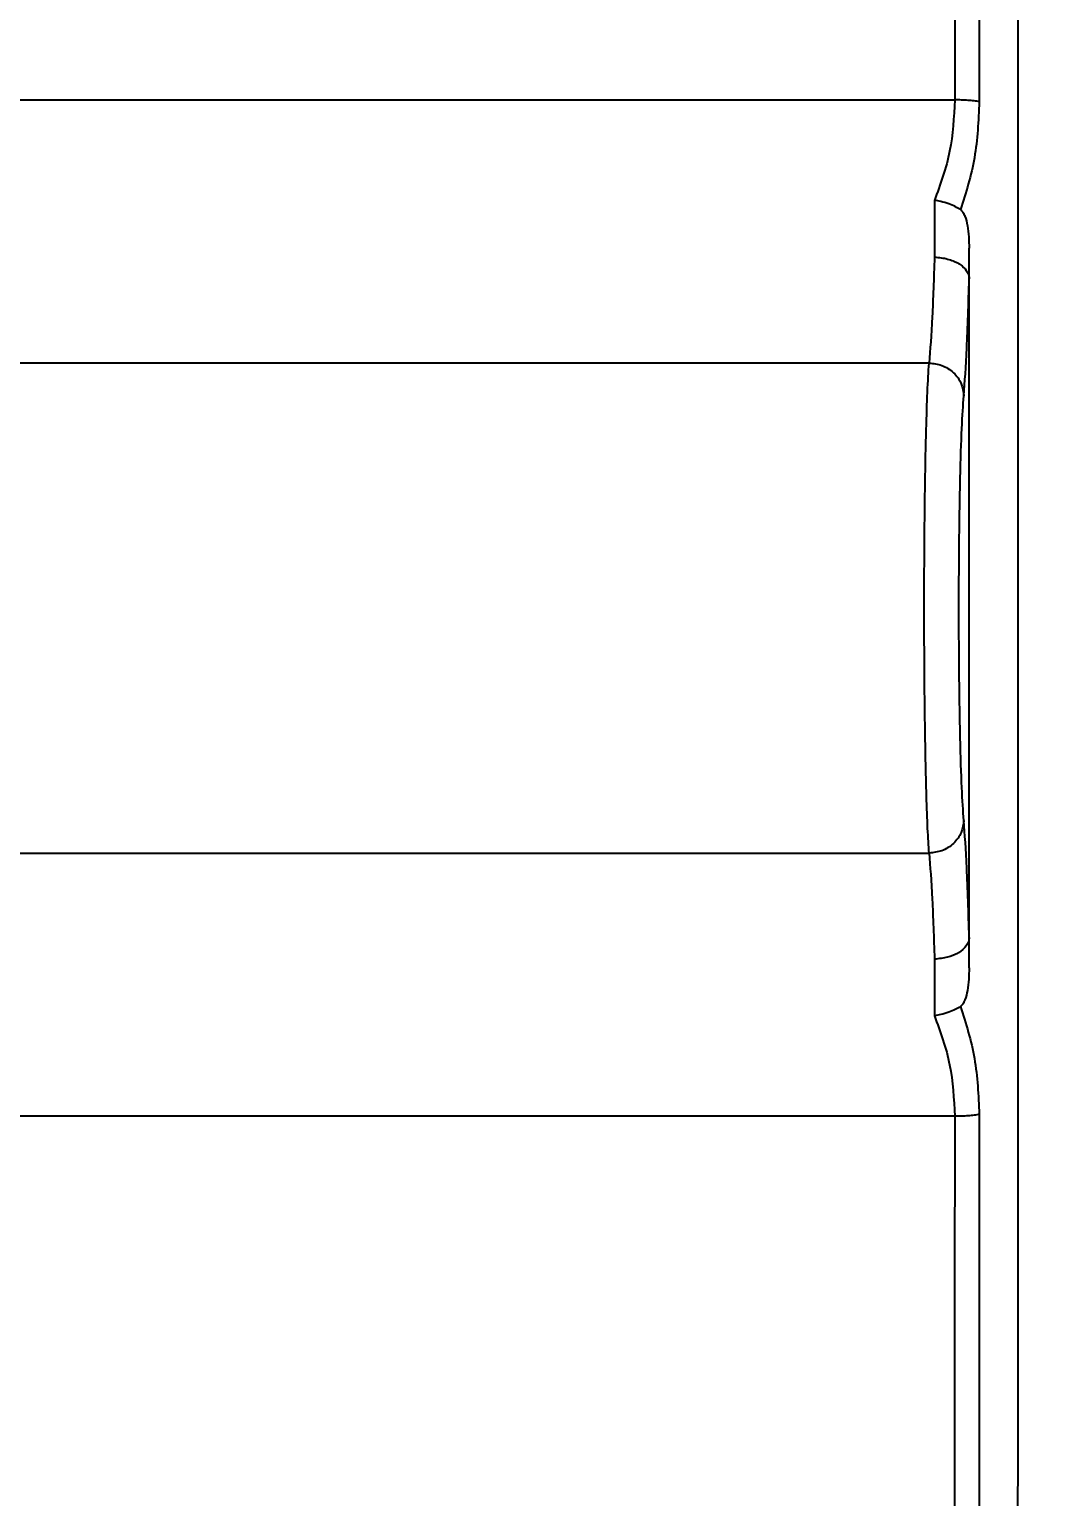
# Model space of a CAD drawing. Header units: millimetres. Extents: x 2126 to 3741, y 477 to 1658.
# Drawn here: x 2318.23 to 2347.35, y 863.77 to 905.98 of the extents above; entities that cross this region are included whole.
import ezdxf

# ---------------------------------------------------------------- set-up
doc = ezdxf.new("R2010")
doc.units = ezdxf.units.MM
doc.layers.add('AM_5', color=3, linetype='Continuous', lineweight=25)
doc.styles.add('SLDTEXTSTYLE1', font='txt.shx', dxfattribs={"width": 0.7, "bigfont": 'gbcbig.shx'})
doc.dimstyles.new('SLDDIMSTYLE12$0', dxfattribs={"dimtxt": 12, "dimasz": 10, "dimexe": 0, "dimexo": 0.0625, "dimgap": 0.875, "dimtad": 1, "dimdec": 1, "dimlfac": 1.8, "dimrnd": 1e-09, "dimzin": 12, "dimdsep": 46, "dimtxsty": 'SLDTEXTSTYLE1', "dimcen": 0.09, "dimdle": 8.16, "dimclrd": 3, "dimclre": 3, "dimadec": 0, "dimazin": 3, "dimtfac": 1, "dimtdec": 1, "dimtofl": 0, "dimtmove": 0, "dimatfit": 3, "dimfxl": 0, "dimfrac": 2, "dimtolj": 1, "dimlwd": 5, "dimlwe": 5, "dimarcsym": 0})

# ---------------------------------------------------------------- blocks, each defined once
blk = doc.blocks.new('*D25')
at = {"layer": 'AM_5', "color": 3, "linetype": 'Continuous', "lineweight": 5, "transparency": 16777216}
for p, q in [((2289.115, 935.379), (2289.115, 1077.627)), ((2520.727, 1077.627), (2299.115, 1077.627))]:
    blk.add_line(p, q, dxfattribs=at)
at = {"layer": 'AM_5', "color": 3, "lineweight": 5, "transparency": 16777216}
blk.add_line((2530.727, 889.633), (2530.727, 1077.627), dxfattribs=at)
at = {"layer": 'AM_5', "color": 3, "transparency": 16777216}
for points in [[(2299.115, 1079.293), (2299.115, 1075.96), (2289.115, 1077.627)], [(2520.727, 1079.293), (2520.727, 1075.96), (2530.727, 1077.627)]]:
    blk.add_solid(points, dxfattribs=at)
at = {"layer": 'Defpoints', "color": 0, "transparency": 16777216}
for p in [(2289.115, 1077.627), (2289.115, 935.316), (2530.727, 889.571)]:
    blk.add_point(p, dxfattribs=at)
at = {"layer": 'AM_5', "color": 0, "transparency": 16777216, "insert": (2356.397, 1084.502), "char_height": 12, "attachment_point": 5, "style": 'SLDTEXTSTYLE1'}
blk.add_mtext('\\A1;245', dxfattribs=at)

msp = doc.modelspace()

# ---------------------------------------------------------------- linework, layer by layer
at = {"color": 7, "linetype": 'Continuous', "lineweight": 25}
for p, q in [((2313.423, 903.946), (2344.851, 903.946)), ((2345.268, 889.329), (2345.268, 898.803)), ((2344.113, 896.377), (2310.279, 896.377)), ((2345.268, 879.855), (2345.268, 889.329)), ((2310.279, 882.281), (2344.113, 882.281)), ((2344.851, 874.711), (2310.423, 874.711))]:
    msp.add_line(p, q, dxfattribs=at)
at = {"color": 7, "linetype": 'Continuous', "lineweight": 25, "flags": 128}
for points in [[(2344.714, 967.982), (2344.725, 966.83), (2344.736, 965.332), (2344.747, 963.494), (2344.757, 961.325), (2344.767, 958.834), (2344.777, 956.033), (2344.786, 952.933), (2344.795, 949.55), (2344.803, 945.898), (2344.811, 941.992), (2344.818, 937.852), (2344.825, 933.495), (2344.831, 928.94), (2344.836, 924.209), (2344.841, 919.322), (2344.845, 914.301), (2344.848, 909.168), (2344.851, 903.946)], [(2345.421, 967.694), (2345.432, 966.547), (2345.443, 965.054), (2345.453, 963.222), (2345.464, 961.061), (2345.474, 958.579), (2345.484, 955.788), (2345.493, 952.701), (2345.502, 949.329), (2345.51, 945.69), (2345.518, 941.8), (2345.525, 937.674), (2345.532, 933.333), (2345.538, 928.795), (2345.543, 924.081), (2345.548, 919.212), (2345.552, 914.209), (2345.555, 909.095), (2345.557, 903.893)], [(2346.668, 861.55), (2346.672, 866.582), (2346.675, 871.718), (2346.677, 876.935), (2346.678, 882.209), (2346.679, 887.515), (2346.679, 892.829), (2346.678, 898.128), (2346.676, 903.386), (2346.674, 908.58)], [(2344.851, 874.711), (2344.848, 869.49), (2344.845, 864.357), (2344.841, 859.336), (2344.836, 854.449), (2344.831, 849.717), (2344.825, 845.163), (2344.818, 840.806), (2344.811, 836.666), (2344.803, 832.76), (2344.795, 829.108), (2344.786, 825.725), (2344.777, 822.625), (2344.767, 819.824), (2344.757, 817.333), (2344.747, 815.164), (2344.736, 813.326), (2344.725, 811.828), (2344.714, 810.676)], [(2345.557, 874.765), (2345.555, 869.563), (2345.552, 864.449), (2345.548, 859.446), (2345.543, 854.577), (2345.538, 849.862), (2345.532, 845.325), (2345.525, 840.984), (2345.518, 836.858), (2345.51, 832.968), (2345.502, 829.329), (2345.493, 825.958), (2345.484, 822.87), (2345.474, 820.079), (2345.464, 817.597), (2345.453, 815.436), (2345.443, 813.605), (2345.432, 812.112), (2345.421, 810.964)]]:
    msp.add_lwpolyline(points, dxfattribs=at)
at = {"color": 7, "linetype": 'Continuous', "lineweight": 25}
for centre, radius, start, end in [((5021.316, 904.069), 2677.051, 180.064479, 180.099302), ((5021.752, 874.588), 2677.487, 179.900697, 179.935518)]:
    msp.add_arc(centre, radius, start, end, dxfattribs=at)
for points, knots in [([(2344.851, 903.946), (2344.824, 903.444), (2344.77, 902.417), (2344.437, 901.516), (2344.267, 901.056)], [0, 0, 0, 0, 0.4884898, 1, 1, 1, 1]), ([(2345.557, 903.893), (2345.532, 903.347), (2345.483, 902.253), (2345.17, 901.278), (2345.014, 900.79)], [0, 0, 0, 0, 0.4993475, 1, 1, 1, 1]), ([(2345.014, 900.79), (2344.966, 900.82), (2344.866, 900.881), (2344.675, 900.959), (2344.47, 901.022), (2344.329, 901.046), (2344.267, 901.056)], [0, 0, 0, 0, 0.2394339, 0.4971445, 0.7778459, 1, 1, 1, 1]), ([(2345.014, 900.79), (2345.038, 900.768), (2345.092, 900.719), (2345.165, 900.557), (2345.251, 900.209), (2345.26, 899.896), (2345.266, 899.679)], [0, 0, 0, 0, 0.098107, 0.21567, 0.454608, 1, 1, 1, 1]), ([(2344.269, 899.429), (2344.248, 898.815), (2344.204, 897.503), (2344.145, 896.768), (2344.113, 896.377)], [0, 0, 0, 0, 0.468316, 1, 1, 1, 1]), ([(2344.269, 899.429), (2344.397, 899.414), (2344.585, 899.392), (2344.76, 899.334), (2344.867, 899.291), (2344.938, 899.258), (2345.069, 899.173), (2345.176, 899.065), (2345.253, 898.928), (2345.263, 898.845), (2345.268, 898.803)], [0, 0, 0, 0, 0.244887, 0.361345, 0.377678, 0.492933, 0.536162, 0.741629, 0.867487, 1, 1, 1, 1]), ([(2345.268, 898.803), (2345.267, 898.939), (2345.267, 899.137), (2345.267, 899.41), (2345.266, 899.558), (2345.266, 899.644), (2345.266, 899.669), (2345.266, 899.676), (2345.266, 899.679)], [0, 0, 0, 0, 0.485398, 0.709453, 0.919202, 0.97572, 0.991889, 1, 1, 1, 1]), ([(2345.112, 895.437), (2345.142, 895.843), (2345.201, 896.651), (2345.246, 898.088), (2345.268, 898.803)], [0, 0, 0, 0, 0.5023751, 1, 1, 1, 1]), ([(2344.113, 882.281), (2344.099, 882.498), (2344.072, 882.919), (2344.029, 884.153), (2343.99, 886.038), (2343.971, 888.624), (2343.976, 890.994), (2343.998, 892.971), (2344.028, 894.437), (2344.067, 895.643), (2344.097, 896.122), (2344.113, 896.377)], [0, 0, 0, 0, 0.088859, 0.171995, 0.32047, 0.462481, 0.603147, 0.703171, 0.80801, 0.898186, 1, 1, 1, 1]), ([(2344.113, 896.377), (2344.238, 896.363), (2344.43, 896.342), (2344.661, 896.224), (2344.821, 896.102), (2344.949, 895.952), (2345.075, 895.735), (2345.097, 895.554), (2345.112, 895.437)], [0, 0, 0, 0, 0.239617, 0.368463, 0.499999, 0.631535, 0.760382, 1, 1, 1, 1]), ([(2345.112, 883.221), (2345.092, 883.503), (2345.053, 884.066), (2345.007, 885.552), (2344.978, 887.347), (2344.968, 889.335), (2344.978, 891.322), (2345.008, 893.113), (2345.053, 894.594), (2345.092, 895.156), (2345.112, 895.437)], [0, 0, 0, 0, 0.125138, 0.250256, 0.375373, 0.50043, 0.625397, 0.750284, 0.875124, 1, 1, 1, 1]), ([(2345.112, 883.221), (2345.097, 883.103), (2345.075, 882.923), (2344.949, 882.705), (2344.821, 882.555), (2344.661, 882.434), (2344.43, 882.316), (2344.238, 882.295), (2344.113, 882.281)], [0, 0, 0, 0, 0.239618, 0.368465, 0.500002, 0.631538, 0.760384, 1, 1, 1, 1]), ([(2345.268, 879.855), (2345.246, 880.568), (2345.201, 882.005), (2345.142, 882.814), (2345.112, 883.221)], [0, 0, 0, 0, 0.496466, 1, 1, 1, 1]), ([(2344.113, 882.281), (2344.145, 881.89), (2344.204, 881.155), (2344.248, 879.843), (2344.269, 879.229)], [0, 0, 0, 0, 0.531637, 1, 1, 1, 1]), ([(2345.268, 879.855), (2345.263, 879.812), (2345.253, 879.729), (2345.169, 879.58), (2345.056, 879.472), (2344.963, 879.416), (2344.962, 879.416), (2344.959, 879.414), (2344.947, 879.407), (2344.854, 879.355), (2344.636, 879.271), (2344.397, 879.243), (2344.269, 879.229)], [0, 0, 0, 0, 0.13275, 0.258828, 0.507271, 0.507353, 0.507953, 0.509582, 0.515681, 0.539247, 0.754927, 1, 1, 1, 1]), ([(2345.266, 878.979), (2345.266, 878.981), (2345.266, 879.006), (2345.267, 879.163), (2345.267, 879.462), (2345.267, 879.719), (2345.268, 879.855)], [0, 0, 0, 0, 0.008069, 0.080583, 0.514577, 1, 1, 1, 1]), ([(2345.266, 878.979), (2345.26, 878.761), (2345.251, 878.448), (2345.165, 878.1), (2345.091, 877.938), (2345.038, 877.889), (2345.014, 877.867)], [0, 0, 0, 0, 0.546902, 0.785535, 0.902249, 1, 1, 1, 1]), ([(2345.014, 877.867), (2344.966, 877.838), (2344.867, 877.777), (2344.675, 877.698), (2344.47, 877.636), (2344.329, 877.612), (2344.267, 877.602)], [0, 0, 0, 0, 0.239149, 0.497163, 0.778524, 1, 1, 1, 1]), ([(2345.014, 877.867), (2345.17, 877.379), (2345.483, 876.405), (2345.532, 875.311), (2345.557, 874.765)], [0, 0, 0, 0, 0.500652, 1, 1, 1, 1]), ([(2344.267, 877.602), (2344.437, 877.141), (2344.77, 876.241), (2344.824, 875.213), (2344.851, 874.711)], [0, 0, 0, 0, 0.51151, 1, 1, 1, 1])]:
    msp.add_open_spline(points, degree=3, knots=knots, dxfattribs=at)
for points in [[(2345.557, 903.893), (2345.508, 903.901), (2345.411, 903.917), (2345.235, 903.933), (2345.047, 903.944), (2344.916, 903.946), (2344.851, 903.946)], [(2345.557, 874.765), (2345.508, 874.757), (2345.411, 874.741), (2345.235, 874.724), (2345.047, 874.713), (2344.916, 874.712), (2344.851, 874.711)]]:
    msp.add_open_spline(points, degree=3, dxfattribs=at)

# ---------------------------------------------------------------- dimensions: what is measured, and where the dimension line sits
at = {"layer": 'AM_5'}
dim = msp.add_linear_dim(base=(2289.115, 1077.627), p1=(2530.727, 889.571), p2=(2289.115, 935.316), angle=0, text='245', dimstyle='SLDDIMSTYLE12$0', override={"dimlfac": 1}, dxfattribs=at)
dim.commit()
dim.dimension.update_dxf_attribs({"geometry": '*D25', "text_midpoint": (2356.397, 1077.627), "dimtype": 160})

doc.saveas('drawing.dxf')
